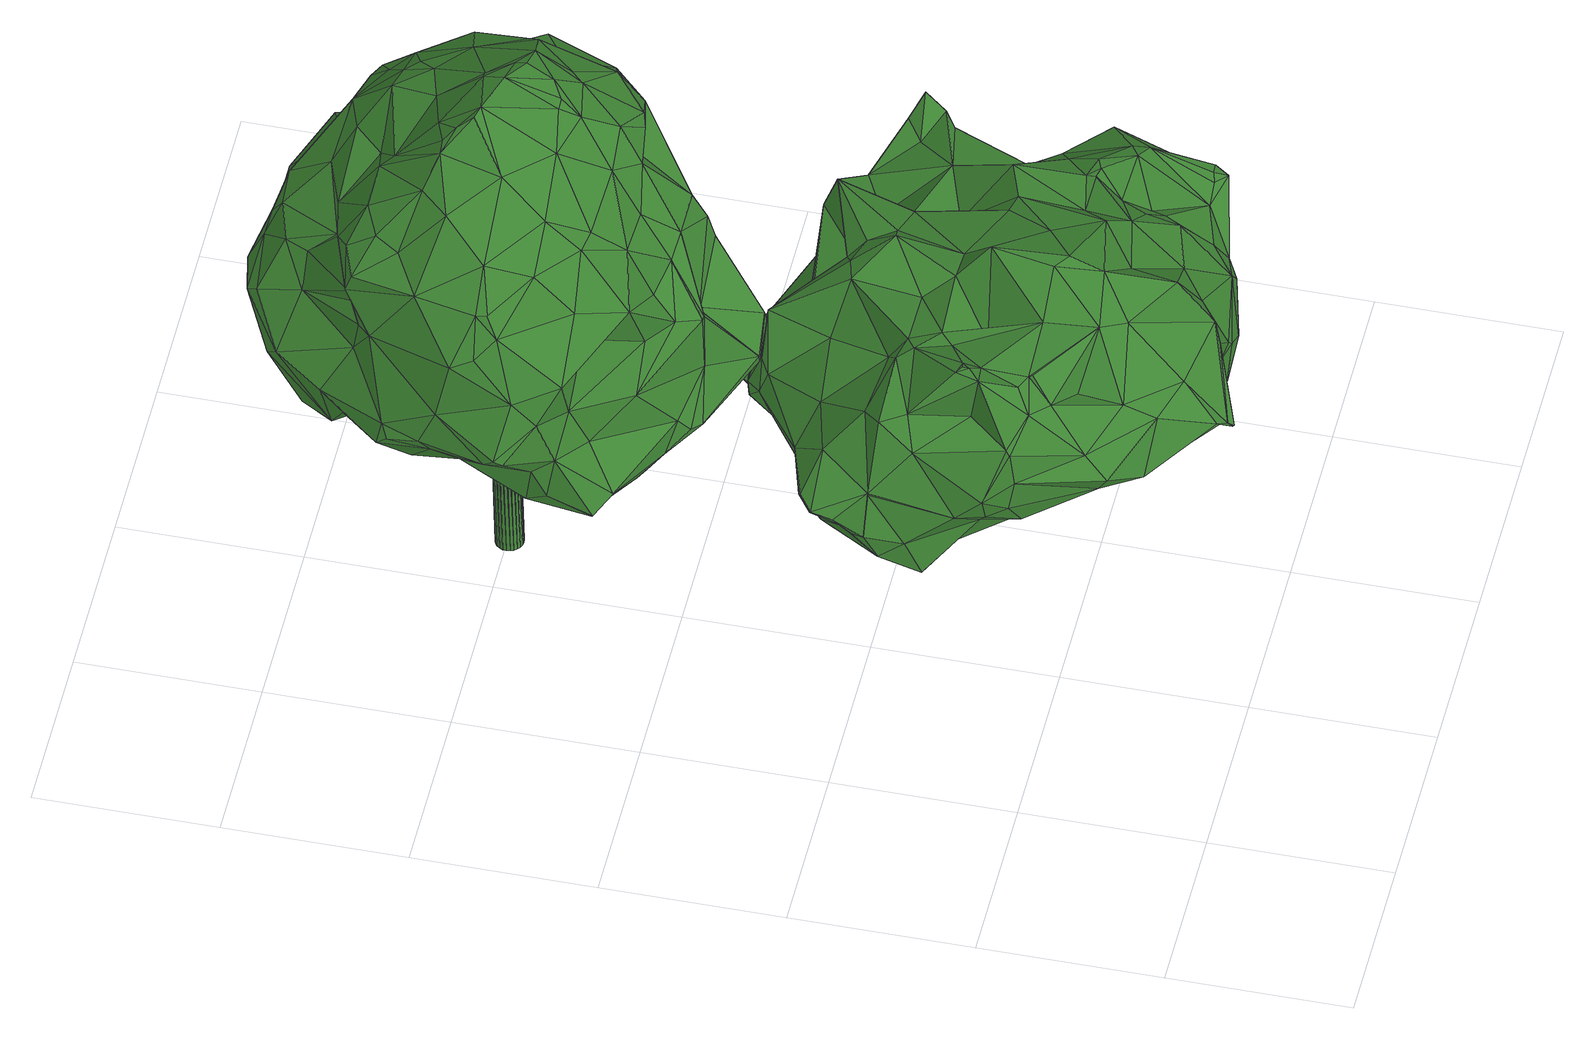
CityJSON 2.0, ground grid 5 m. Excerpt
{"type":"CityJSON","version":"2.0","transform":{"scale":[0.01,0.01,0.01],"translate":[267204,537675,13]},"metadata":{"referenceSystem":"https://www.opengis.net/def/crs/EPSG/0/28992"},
"CityObjects":{
"tree1":{"type":"SolitaryVegetationObject","attributes":{"gtid":375,"crown_width_m":13.6,"crown_median_z":20.49,"crown_r50_m":0.346,"crown_porosity":0.892,"trunk_H_m":6.65,"trunk_DBH_m":0.665,"trunk_radius_m":0.333,"trunk_base_height_m":13.84,"original_gtid":"376"},"geometry":[{"type":"Solid","lod":"3","boundaries":[[[[0,1,2]],[[3,4,5]],[[6,7,8]],[[9,10,11]],[[12,13,14]],[[15,16,17]],[[18,19,20]],[[21,22,23]],[[23,24,25]],[[5,4,26]],[[27,28,29]],[[30,31,32]],[[33,31,30]],[[34,16,15]],[[35,36,37]],[[38,8,39]],[[40,41,31]],[[42,43,44]],[[44,45,42]],[[30,46,47]],[[48,49,50]],[[51,52,53]],[[12,14,54]],[[55,56,57]],[[58,59,60]],[[61,18,62]],[[63,64,65]],[[0,66,67]],[[56,68,69]],[[56,53,68]],[[70,23,25]],[[70,25,71]],[[72,73,74]],[[14,13,75]],[[48,14,75]],[[76,4,77]],[[78,79,80]],[[78,80,37]],[[81,82,83]],[[84,85,86]],[[87,17,58]],[[88,89,6]],[[90,7,91]],[[92,93,94]],[[95,69,96]],[[97,98,99]],[[100,101,17]],[[6,102,88]],[[103,104,105]],[[103,106,104]],[[107,20,50]],[[18,20,107]],[[32,46,30]],[[108,89,88]],[[109,89,110]],[[42,110,89]],[[111,112,113]],[[6,89,91]],[[114,115,116]],[[117,115,114]],[[118,119,120]],[[121,119,118]],[[91,7,6]],[[122,123,124]],[[125,126,127]],[[33,30,47]],[[64,27,128]],[[129,130,59]],[[48,54,14]],[[96,69,68]],[[131,132,133]],[[134,135,65]],[[136,137,138]],[[139,140,141]],[[139,141,60]],[[142,21,23]],[[143,104,144]],[[145,141,146]],[[147,148,149]],[[150,73,151]],[[74,73,150]],[[126,152,153]],[[126,153,122]],[[51,18,154]],[[86,155,156]],[[157,86,156]],[[48,75,49]],[[158,159,106]],[[150,151,160]],[[50,20,19]],[[161,162,137]],[[163,164,145]],[[100,164,163]],[[100,145,164]],[[165,166,167]],[[162,167,166]],[[48,50,168]],[[169,170,171]],[[149,33,44]],[[149,44,147]],[[27,29,0]],[[27,0,128]],[[79,81,172]],[[147,44,173]],[[174,175,66]],[[176,177,178]],[[39,144,179]],[[180,181,182]],[[180,182,113]],[[13,183,184]],[[65,185,63]],[[176,178,84]],[[186,187,25]],[[186,25,24]],[[174,66,0]],[[174,0,29]],[[47,44,33]],[[97,188,148]],[[189,11,10]],[[190,3,191]],[[190,191,15]],[[192,193,194]],[[192,194,195]],[[48,130,54]],[[131,96,68]],[[196,197,40]],[[198,40,197]],[[99,188,97]],[[199,81,83]],[[37,99,98]],[[79,78,94]],[[75,13,184]],[[64,63,73]],[[137,200,201]],[[145,146,163]],[[70,71,202]],[[21,114,22]],[[126,203,127]],[[204,41,205]],[[202,119,121]],[[121,10,202]],[[141,140,146]],[[65,128,173]],[[65,64,128]],[[146,140,139]],[[185,65,135]],[[77,83,82]],[[173,44,134]],[[173,134,65]],[[206,207,123]],[[208,115,183]],[[209,101,170]],[[17,101,209]],[[32,204,91]],[[160,210,150]],[[160,211,210]],[[212,95,38]],[[206,123,122]],[[48,168,103]],[[48,103,130]],[[38,95,8]],[[173,1,147]],[[34,17,16]],[[39,213,125]],[[125,213,126]],[[115,117,183]],[[58,214,215]],[[34,215,214]],[[61,51,154]],[[113,216,180]],[[24,23,115]],[[115,208,24]],[[45,44,47]],[[185,135,133]],[[53,52,68]],[[217,218,127]],[[39,219,144]],[[220,219,39]],[[132,68,52]],[[148,147,1]],[[118,189,121]],[[118,176,189]],[[221,156,72]],[[221,72,74]],[[34,15,191]],[[150,210,216]],[[160,151,222]],[[82,193,223]],[[176,84,157]],[[122,153,206]],[[149,196,33]],[[143,218,217]],[[51,53,18]],[[61,161,201]],[[137,201,161]],[[134,224,135]],[[133,135,224]],[[100,87,145]],[[145,87,141]],[[225,186,226]],[[100,17,87]],[[136,189,227]],[[155,28,156]],[[156,28,228]],[[162,161,167]],[[157,84,86]],[[56,212,57]],[[180,216,210]],[[187,120,119]],[[53,56,55]],[[71,25,187]],[[229,203,124]],[[68,132,131]],[[105,104,143]],[[31,33,196]],[[8,153,152]],[[8,7,153]],[[184,167,75]],[[51,230,52]],[[198,231,232]],[[233,127,203]],[[124,234,235]],[[55,158,53]],[[107,62,18]],[[54,5,236]],[[12,54,236]],[[108,224,134]],[[26,4,186]],[[236,5,26]],[[24,236,26]],[[223,193,192]],[[122,203,126]],[[195,194,81]],[[124,235,229]],[[196,40,31]],[[205,41,206]],[[96,237,95]],[[224,237,96]],[[110,45,109]],[[72,27,73]],[[238,229,239]],[[49,75,167]],[[156,112,157]],[[165,184,117]],[[157,111,240]],[[157,240,176]],[[54,130,129]],[[69,95,212]],[[241,200,137]],[[174,242,175]],[[174,155,242]],[[72,28,27]],[[243,148,1]],[[244,100,163]],[[229,233,203]],[[141,87,58]],[[133,224,131]],[[220,218,219]],[[85,84,178]],[[174,28,155]],[[213,152,126]],[[245,246,210]],[[241,113,182]],[[113,241,111]],[[91,89,109]],[[201,247,61]],[[247,51,61]],[[35,85,36]],[[225,195,120]],[[175,243,67]],[[248,175,67]],[[92,178,177]],[[133,222,185]],[[177,93,92]],[[43,134,44]],[[177,176,118]],[[177,118,120]],[[63,222,151]],[[185,222,63]],[[18,53,158]],[[39,179,38]],[[156,74,112]],[[221,74,156]],[[209,83,77]],[[199,83,209]],[[34,191,249]],[[173,2,1]],[[195,76,192]],[[225,120,187]],[[232,231,80]],[[232,80,79]],[[37,80,231]],[[79,250,232]],[[35,251,85]],[[198,99,231]],[[37,231,99]],[[143,144,218]],[[43,108,134]],[[69,212,56]],[[5,249,3]],[[155,252,242]],[[26,186,24]],[[155,251,252]],[[206,153,90]],[[250,253,232]],[[254,232,253]],[[254,253,198]],[[78,37,36]],[[241,137,227]],[[136,227,137]],[[241,227,111]],[[66,175,248]],[[233,244,217]],[[233,217,127]],[[163,146,244]],[[66,248,67]],[[72,156,228]],[[217,244,139]],[[146,139,244]],[[81,194,82]],[[193,82,194]],[[189,176,240]],[[233,170,244]],[[64,73,27]],[[151,73,63]],[[95,237,102]],[[88,102,237]],[[224,96,131]],[[224,88,237]],[[186,4,226]],[[160,222,255]],[[123,256,234]],[[198,234,256]],[[249,215,34]],[[252,97,243]],[[182,200,241]],[[247,200,182]],[[252,98,97]],[[114,21,142]],[[165,167,184]],[[18,158,19]],[[39,125,220]],[[34,214,17]],[[49,167,50]],[[106,159,104]],[[157,112,111]],[[104,179,144]],[[35,37,98]],[[133,132,222]],[[116,115,23]],[[77,3,190]],[[182,257,247]],[[182,258,257]],[[195,225,76]],[[225,226,76]],[[85,251,155]],[[17,214,58]],[[225,187,186]],[[198,253,234]],[[94,36,92]],[[78,36,94]],[[190,259,77]],[[227,189,240]],[[227,240,111]],[[116,22,114]],[[169,81,170]],[[76,226,4]],[[62,167,161]],[[107,167,62]],[[143,217,139]],[[60,143,139]],[[105,143,60]],[[212,38,260]],[[18,61,154]],[[31,204,32]],[[108,42,89]],[[142,23,70]],[[61,62,161]],[[155,86,85]],[[120,195,93]],[[8,95,102]],[[8,102,6]],[[245,258,181]],[[261,239,235]],[[172,239,261]],[[112,216,113]],[[150,216,74]],[[112,74,216]],[[204,31,41]],[[192,76,77]],[[192,77,223]],[[77,82,223]],[[17,209,259]],[[17,259,15]],[[259,209,77]],[[15,259,190]],[[50,167,107]],[[212,260,57]],[[38,179,260]],[[179,57,260]],[[179,104,57]],[[198,197,99]],[[91,204,90]],[[205,90,204]],[[205,206,90]],[[124,203,122]],[[54,129,5]],[[249,5,129]],[[23,22,116]],[[235,234,253]],[[258,262,257]],[[245,181,246]],[[210,211,245]],[[29,28,174]],[[0,67,1]],[[12,263,208]],[[173,128,2]],[[92,36,178]],[[85,178,36]],[[108,88,224]],[[238,171,229]],[[238,81,169]],[[117,166,165]],[[261,253,172]],[[123,234,124]],[[172,81,238]],[[3,77,4]],[[19,158,168]],[[19,168,50]],[[127,218,220]],[[158,106,103]],[[158,103,168]],[[127,220,125]],[[177,120,93]],[[39,152,213]],[[39,8,152]],[[230,51,262]],[[230,262,258]],[[132,264,265]],[[247,262,51]],[[247,257,262]],[[247,201,200]],[[181,258,182]],[[109,32,91]],[[45,110,42]],[[47,46,45]],[[109,46,32]],[[45,46,109]],[[52,230,264]],[[90,153,7]],[[132,255,222]],[[255,132,265]],[[52,264,132]],[[184,183,117]],[[242,243,175]],[[252,243,242]],[[97,148,243]],[[170,101,244]],[[141,58,60]],[[123,207,41]],[[206,41,207]],[[114,142,166]],[[117,114,166]],[[258,264,230]],[[233,171,170]],[[229,171,233]],[[94,266,79]],[[238,169,171]],[[40,198,256]],[[81,199,170]],[[209,170,199]],[[244,101,100]],[[238,239,172]],[[43,42,108]],[[35,252,251]],[[197,188,99]],[[105,59,130]],[[81,79,266]],[[81,266,195]],[[195,266,94]],[[250,79,172]],[[3,249,191]],[[208,263,24]],[[136,138,9]],[[267,9,142]],[[149,188,196]],[[196,188,197]],[[235,239,229]],[[148,188,149]],[[267,10,9]],[[104,159,57]],[[180,210,246]],[[121,189,10]],[[105,130,103]],[[129,59,58]],[[160,255,211]],[[180,246,181]],[[105,60,59]],[[236,263,12]],[[24,263,236]],[[12,183,13]],[[267,142,70]],[[208,183,12]],[[243,1,67]],[[252,35,98]],[[250,172,253]],[[136,9,11]],[[136,11,189]],[[128,0,2]],[[254,198,232]],[[235,253,261]],[[72,228,28]],[[94,93,195]],[[267,70,10]],[[10,70,202]],[[142,9,138]],[[187,119,71]],[[202,71,119]],[[255,245,211]],[[265,245,255]],[[265,264,245]],[[264,258,245]],[[57,159,55]],[[158,55,159]],[[144,219,218]],[[123,41,256]],[[40,256,41]],[[138,166,142]],[[138,137,166]],[[162,166,137]],[[129,215,249]],[[58,215,129]],[[268,269,270]],[[268,270,271]],[[271,270,272]],[[271,272,273]],[[270,269,274]],[[270,274,272]],[[272,274,275]],[[272,275,273]],[[274,269,276]],[[274,276,275]],[[275,276,277]],[[275,277,273]],[[276,269,278]],[[276,278,277]],[[277,278,279]],[[277,279,273]],[[278,269,280]],[[278,280,279]],[[279,280,281]],[[279,281,273]],[[280,269,282]],[[280,282,281]],[[281,282,283]],[[281,283,273]],[[282,269,284]],[[282,284,283]],[[283,284,285]],[[283,285,273]],[[284,269,286]],[[284,286,285]],[[285,286,287]],[[285,287,273]],[[286,269,288]],[[286,288,287]],[[287,288,289]],[[287,289,273]],[[288,269,290]],[[288,290,289]],[[289,290,291]],[[289,291,273]],[[290,269,292]],[[290,292,291]],[[291,292,293]],[[291,293,273]],[[292,269,294]],[[292,294,293]],[[293,294,295]],[[293,295,273]],[[294,269,296]],[[294,296,295]],[[295,296,297]],[[295,297,273]],[[296,269,298]],[[296,298,297]],[[297,298,299]],[[297,299,273]],[[298,269,300]],[[298,300,299]],[[299,300,301]],[[299,301,273]],[[300,269,302]],[[300,302,301]],[[301,302,303]],[[301,303,273]],[[302,269,304]],[[302,304,303]],[[303,304,305]],[[303,305,273]],[[304,269,306]],[[304,306,305]],[[305,306,307]],[[305,307,273]],[[306,269,308]],[[306,308,307]],[[307,308,309]],[[307,309,273]],[[308,269,310]],[[308,310,309]],[[309,310,311]],[[309,311,273]],[[310,269,312]],[[310,312,311]],[[311,312,313]],[[311,313,273]],[[312,269,314]],[[312,314,313]],[[313,314,315]],[[313,315,273]],[[314,269,316]],[[314,316,315]],[[315,316,317]],[[315,317,273]],[[316,269,268]],[[316,268,317]],[[317,268,271]],[[317,271,273]]]]}]},
"tree2":{"type":"SolitaryVegetationObject","attributes":{"gtid":185,"crown_width_m":11.99,"crown_median_z":23.04,"crown_r50_m":0.363,"crown_porosity":0.897,"trunk_H_m":9.49,"trunk_DBH_m":0.743,"trunk_radius_m":0.371,"trunk_base_height_m":13.55,"original_gtid":"185"},"geometry":[{"type":"Solid","lod":"3","boundaries":[[[[318,319,320]],[[321,322,323]],[[324,323,322]],[[325,326,327]],[[328,329,330]],[[331,324,332]],[[330,333,328]],[[334,335,336]],[[337,338,339]],[[340,341,342]],[[343,344,327]],[[345,346,347]],[[348,349,350]],[[349,348,351]],[[352,353,354]],[[355,354,353]],[[356,357,358]],[[331,332,359]],[[360,359,332]],[[361,362,363]],[[351,364,363]],[[365,366,367]],[[368,369,370]],[[371,372,373]],[[374,375,376]],[[377,378,379]],[[380,381,382]],[[383,384,385]],[[386,347,346]],[[352,387,388]],[[357,389,346]],[[390,391,392]],[[390,392,393]],[[363,364,394]],[[338,395,396]],[[338,337,395]],[[397,398,399]],[[400,401,402]],[[400,403,401]],[[404,403,405]],[[406,407,408]],[[409,410,387]],[[411,412,413]],[[381,323,324]],[[414,415,416]],[[414,416,417]],[[418,336,335]],[[400,405,403]],[[413,398,411]],[[345,347,419]],[[420,372,371]],[[420,371,414]],[[421,422,423]],[[360,423,424]],[[425,421,426]],[[318,427,428]],[[421,423,426]],[[416,429,417]],[[430,399,431]],[[430,432,399]],[[431,399,413]],[[413,399,398]],[[361,433,412]],[[413,412,433]],[[434,322,435]],[[436,437,438]],[[439,440,441]],[[320,442,318]],[[443,444,445]],[[446,445,444]],[[447,448,449]],[[450,451,373]],[[452,453,337]],[[379,454,318]],[[454,427,318]],[[455,327,456]],[[457,352,458]],[[331,359,382]],[[459,460,370]],[[391,432,430]],[[461,462,463]],[[391,399,432]],[[398,397,411]],[[464,465,466]],[[342,467,340]],[[326,453,468]],[[371,373,469]],[[408,470,462]],[[446,444,471]],[[416,458,429]],[[472,473,463]],[[473,474,463]],[[319,475,320]],[[356,476,357]],[[355,477,354]],[[478,382,359]],[[391,390,397]],[[340,467,479]],[[480,481,482]],[[483,323,381]],[[435,321,483]],[[484,377,442]],[[442,377,379]],[[442,379,318]],[[375,485,486]],[[479,456,487]],[[479,487,340]],[[488,326,325]],[[327,489,343]],[[483,454,435]],[[490,491,492]],[[483,381,493]],[[419,494,345]],[[458,388,384]],[[380,493,381]],[[387,352,436]],[[387,436,409]],[[405,424,422]],[[495,496,497]],[[367,482,428]],[[498,417,499]],[[500,501,502]],[[469,373,451]],[[469,451,355]],[[327,455,489]],[[327,344,325]],[[488,503,326]],[[495,497,341]],[[471,504,478]],[[439,386,389]],[[465,339,396]],[[359,360,445]],[[341,497,505]],[[506,403,404]],[[507,401,508]],[[507,402,401]],[[457,458,416]],[[457,416,415]],[[326,456,327]],[[442,509,484]],[[379,510,454]],[[397,511,411]],[[512,513,514]],[[384,383,429]],[[384,429,458]],[[352,457,353]],[[515,488,344]],[[459,515,344]],[[343,459,344]],[[325,344,488]],[[516,367,428]],[[517,367,516]],[[518,459,343]],[[503,519,453]],[[503,453,326]],[[343,489,518]],[[410,490,520]],[[521,461,474]],[[337,339,452]],[[334,522,335]],[[337,453,523]],[[478,445,446]],[[382,478,502]],[[452,339,524]],[[508,392,391]],[[451,525,477]],[[395,337,523]],[[519,395,523]],[[396,339,338]],[[526,527,365]],[[526,365,493]],[[453,519,523]],[[528,529,530]],[[524,531,452]],[[532,452,531]],[[507,508,394]],[[368,533,335]],[[502,534,382]],[[535,336,528]],[[529,528,336]],[[339,536,524]],[[382,534,380]],[[500,466,530]],[[466,528,530]],[[471,537,504]],[[402,405,400]],[[402,538,539]],[[424,402,539]],[[444,513,471]],[[387,520,388]],[[384,388,520]],[[527,540,541]],[[524,536,542]],[[502,501,543]],[[534,502,543]],[[502,478,504]],[[502,504,500]],[[465,528,466]],[[465,536,339]],[[464,536,465]],[[503,329,328]],[[543,501,530]],[[530,501,500]],[[504,537,500]],[[544,362,412]],[[336,418,529]],[[534,543,380]],[[464,466,537]],[[500,537,466]],[[526,540,527]],[[453,545,468]],[[543,526,380]],[[519,328,395]],[[529,526,530]],[[530,526,543]],[[324,546,332]],[[547,349,544]],[[535,333,548]],[[519,503,328]],[[449,549,550]],[[526,493,380]],[[439,551,547]],[[395,328,333]],[[365,527,552]],[[366,365,552]],[[336,548,553]],[[396,333,465]],[[395,333,396]],[[535,548,336]],[[418,335,533]],[[550,356,554]],[[550,554,447]],[[552,541,533]],[[330,548,333]],[[330,329,334]],[[334,329,515]],[[528,465,333]],[[548,330,553]],[[528,333,535]],[[428,319,318]],[[352,354,436]],[[321,323,483]],[[533,368,366]],[[552,533,366]],[[531,495,532]],[[341,532,495]],[[532,341,555]],[[521,473,556]],[[521,556,393]],[[346,389,386]],[[381,324,331]],[[331,382,381]],[[426,423,360]],[[472,470,557]],[[459,558,460]],[[559,557,420]],[[403,560,401]],[[439,511,386]],[[460,561,370]],[[489,448,562]],[[405,422,404]],[[563,404,422]],[[354,477,484]],[[424,405,402]],[[457,415,469]],[[421,563,422]],[[564,438,565]],[[494,566,567]],[[494,567,568]],[[569,425,546]],[[351,348,364]],[[488,329,503]],[[462,570,374]],[[556,494,419]],[[393,556,419]],[[414,498,568]],[[376,425,374]],[[449,467,342]],[[449,342,549]],[[365,367,493]],[[517,493,367]],[[385,492,447]],[[385,554,383]],[[449,571,467]],[[559,567,566]],[[391,397,399]],[[572,525,451]],[[403,506,560]],[[537,471,573]],[[537,573,464]],[[464,573,536]],[[358,574,356]],[[421,425,563]],[[478,446,471]],[[507,538,402]],[[575,441,576]],[[495,531,577]],[[578,495,577]],[[542,579,580]],[[442,320,509]],[[532,545,452]],[[581,435,510]],[[435,454,510]],[[401,560,508]],[[419,390,393]],[[347,390,419]],[[493,427,483]],[[454,483,427]],[[348,579,582]],[[436,438,409]],[[408,379,406]],[[423,422,424]],[[452,545,453]],[[407,583,470]],[[547,411,511]],[[547,511,439]],[[468,545,532]],[[576,550,549]],[[531,524,577]],[[459,518,558]],[[560,506,521]],[[376,584,563]],[[559,472,557]],[[420,557,572]],[[515,522,334]],[[386,390,347]],[[511,390,386]],[[508,393,392]],[[514,585,573]],[[544,363,362]],[[544,349,363]],[[363,394,361]],[[586,417,429]],[[385,490,492]],[[353,469,355]],[[587,580,350]],[[437,565,438]],[[341,505,342]],[[572,450,420]],[[450,373,372]],[[450,372,420]],[[415,414,371]],[[512,471,513]],[[348,350,579]],[[470,408,407]],[[407,406,378]],[[379,378,406]],[[580,579,350]],[[353,457,469]],[[404,563,584]],[[568,498,499]],[[540,418,541]],[[533,541,418]],[[408,374,434]],[[408,462,374]],[[580,496,495]],[[371,469,415]],[[447,449,550]],[[411,547,544]],[[411,544,412]],[[506,486,521]],[[587,441,575]],[[414,417,498]],[[361,412,362]],[[496,575,497]],[[426,546,425]],[[507,394,364]],[[581,434,435]],[[379,581,510]],[[572,451,450]],[[477,355,451]],[[420,414,559]],[[414,568,559]],[[559,568,567]],[[359,445,478]],[[334,336,553]],[[553,330,334]],[[456,448,455]],[[363,349,351]],[[511,397,390]],[[356,574,586]],[[413,433,431]],[[463,474,461]],[[455,448,489]],[[580,575,496]],[[385,447,554]],[[391,433,508]],[[552,527,541]],[[536,585,542]],[[573,585,536]],[[376,563,425]],[[514,579,585]],[[384,520,385]],[[385,520,490]],[[428,482,481]],[[428,481,319]],[[473,472,588]],[[515,329,488]],[[332,546,360]],[[587,551,441]],[[439,441,551]],[[349,587,350]],[[348,582,364]],[[417,574,358]],[[443,513,444]],[[589,513,443]],[[375,570,485]],[[340,555,341]],[[578,542,580]],[[580,587,575]],[[514,513,589]],[[573,512,514]],[[471,512,573]],[[477,525,484]],[[437,436,354]],[[508,590,393]],[[560,590,508]],[[394,433,361]],[[515,369,522]],[[515,459,369]],[[370,369,459]],[[472,566,588]],[[472,559,566]],[[319,481,475]],[[554,356,586]],[[410,520,387]],[[540,529,418]],[[462,485,570]],[[427,517,428]],[[517,516,428]],[[521,393,590]],[[521,590,560]],[[375,486,376]],[[417,358,499]],[[494,499,345]],[[521,474,473]],[[345,499,346]],[[470,463,462]],[[564,565,460]],[[472,463,470]],[[568,499,494]],[[532,555,468]],[[549,505,576]],[[575,576,505]],[[575,505,497]],[[342,505,549]],[[582,579,514]],[[582,514,589]],[[352,388,458]],[[409,564,558]],[[586,574,417]],[[368,335,522]],[[404,584,506]],[[583,525,572]],[[354,509,437]],[[484,509,354]],[[409,438,564]],[[434,374,569]],[[425,569,374]],[[586,429,383]],[[410,409,558]],[[407,378,583]],[[558,564,460]],[[576,440,476]],[[441,440,576]],[[586,383,554]],[[368,522,369]],[[506,584,486]],[[376,486,584]],[[578,580,495]],[[538,591,539]],[[582,589,591]],[[582,591,364]],[[364,591,507]],[[507,591,538]],[[579,542,585]],[[490,410,562]],[[518,489,562]],[[518,562,558]],[[410,558,562]],[[443,591,589]],[[539,591,443]],[[461,521,485]],[[461,485,462]],[[526,529,540]],[[367,366,482]],[[480,482,366]],[[427,493,517]],[[448,571,449]],[[556,588,566]],[[556,566,494]],[[556,473,588]],[[490,562,491]],[[448,447,492]],[[569,546,324]],[[426,360,546]],[[547,551,349]],[[587,349,551]],[[542,577,524]],[[408,581,379]],[[434,581,408]],[[578,577,542]],[[437,509,320]],[[320,475,437]],[[565,437,475]],[[565,475,561]],[[481,561,475]],[[508,433,394]],[[431,433,430]],[[391,430,433]],[[583,572,557]],[[583,557,470]],[[445,360,592]],[[445,592,443]],[[539,592,424]],[[443,592,539]],[[424,592,360]],[[357,476,389]],[[562,492,491]],[[448,492,562]],[[468,487,326]],[[346,499,357]],[[358,357,499]],[[456,326,487]],[[479,467,456]],[[571,456,467]],[[356,550,476]],[[374,570,375]],[[370,561,480]],[[481,480,561]],[[370,480,368]],[[555,487,468]],[[555,340,487]],[[480,366,368]],[[484,525,377]],[[576,476,550]],[[565,561,460]],[[378,377,525]],[[583,378,525]],[[435,322,321]],[[571,448,456]],[[324,322,569]],[[434,569,322]],[[486,485,521]],[[476,440,389]],[[389,440,439]],[[593,594,595]],[[593,595,596]],[[596,595,597]],[[596,597,598]],[[595,594,599]],[[595,599,597]],[[597,599,600]],[[597,600,598]],[[599,594,601]],[[599,601,600]],[[600,601,602]],[[600,602,598]],[[601,594,603]],[[601,603,602]],[[602,603,604]],[[602,604,598]],[[603,594,605]],[[603,605,604]],[[604,605,606]],[[604,606,598]],[[605,594,607]],[[605,607,606]],[[606,607,608]],[[606,608,598]],[[607,594,609]],[[607,609,608]],[[608,609,610]],[[608,610,598]],[[609,594,611]],[[609,611,610]],[[610,611,612]],[[610,612,598]],[[611,594,613]],[[611,613,612]],[[612,613,614]],[[612,614,598]],[[613,594,615]],[[613,615,614]],[[614,615,616]],[[614,616,598]],[[615,594,617]],[[615,617,616]],[[616,617,618]],[[616,618,598]],[[617,594,619]],[[617,619,618]],[[618,619,620]],[[618,620,598]],[[619,594,621]],[[619,621,620]],[[620,621,622]],[[620,622,598]],[[621,594,623]],[[621,623,622]],[[622,623,624]],[[622,624,598]],[[623,594,625]],[[623,625,624]],[[624,625,626]],[[624,626,598]],[[625,594,627]],[[625,627,626]],[[626,627,628]],[[626,628,598]],[[627,594,629]],[[627,629,628]],[[628,629,630]],[[628,630,598]],[[629,594,631]],[[629,631,630]],[[630,631,632]],[[630,632,598]],[[631,594,633]],[[631,633,632]],[[632,633,634]],[[632,634,598]],[[633,594,635]],[[633,635,634]],[[634,635,636]],[[634,636,598]],[[635,594,637]],[[635,637,636]],[[636,637,638]],[[636,638,598]],[[637,594,639]],[[637,639,638]],[[638,639,640]],[[638,640,598]],[[639,594,641]],[[639,641,640]],[[640,641,642]],[[640,642,598]],[[641,594,593]],[[641,593,642]],[[642,593,596]],[[642,596,598]]]]}]}
},
"vertices":[
[449,705,1156],[401,882,1043],[491,734,979],[1659,1001,631],[1587,915,707],[1700,921,620],[559,1021,417],[623,1148,442],[782,946,385],[1359,411,924],[1358,525,956],[1309,451,972],[1710,535,580],[1688,500,526],[1690,532,540],[1731,1168,610],[1721,1167,595],[1656,1190,593],[1113,336,564],[1183,532,478],[1307,460,600],[1599,336,824],[1628,344,830],[1594,502,921],[1714,626,850],[1583,548,927],[1638,744,779],[488,579,1020],[553,594,1093],[511,612,1093],[323,1148,765],[467,1195,783],[337,1155,753],[401,1105,863],[1726,1136,578],[851,853,1111],[978,859,1064],[927,1028,1147],[814,925,384],[940,1039,438],[696,1316,799],[679,1336,748],[326,982,641],[349,975,777],[323,969,810],[284,1053,732],[285,1114,744],[283,1113,749],[1470,611,453],[1448,450,491],[1362,469,470],[962,247,645],[817,381,608],[932,423,494],[1633,740,559],[1004,567,450],[894,570,458],[1020,697,422],[1532,1058,598],[1453,909,511],[1426,996,475],[1110,193,609],[1264,249,583],[418,603,831],[417,614,931],[382,680,777],[484,736,1162],[451,764,1175],[766,515,508],[758,604,460],[1531,522,950],[1467,611,982],[557,536,998],[526,439,864],[660,368,934],[1589,467,506],[1560,1014,915],[1541,1040,796],[1024,1045,1065],[1190,1241,1044],[960,1112,1077],[1372,1201,886],[1570,1139,912],[1522,1152,860],[902,563,1199],[879,766,1210],[860,595,1196],[1540,1161,352],[423,849,444],[360,951,543],[587,1157,499],[485,1128,516],[1135,775,1089],[1198,918,957],[1154,1030,1007],[683,717,419],[651,630,482],[632,930,1083],[804,933,1062],[819,1123,1073],[1537,1194,354],[1486,1144,595],[607,839,465],[1279,648,460],[1176,854,417],[1336,814,423],[1171,653,482],[1269,280,611],[371,883,593],[338,1038,658],[325,1014,650],[988,296,1075],[812,388,1080],[900,178,1042],[1643,307,812],[1662,366,799],[1664,346,822],[1622,356,688],[1263,603,998],[1393,629,990],[1302,801,1084],[1395,602,991],[878,1318,558],[725,1376,730],[983,1408,678],[906,1207,384],[912,1248,434],[1035,1262,417],[418,623,949],[1601,878,572],[1438,730,411],[634,601,518],[633,430,661],[465,594,657],[388,755,699],[411,678,699],[1306,361,952],[1322,226,779],[1388,288,812],[1390,1108,412],[1459,1152,336],[1505,1140,350],[1536,333,803],[1328,1049,486],[1112,970,435],[1516,1211,313],[1452,1191,307],[348,945,1053],[566,949,1073],[430,1001,999],[662,278,902],[508,376,803],[727,1098,574],[700,1192,489],[1081,223,603],[729,595,1120],[747,450,1115],[902,472,1162],[1165,545,465],[1084,682,433],[601,300,742],[1303,205,582],[1431,239,656],[1484,1230,325],[1516,1214,316],[1556,361,663],[1467,266,691],[1483,368,568],[1319,526,464],[1258,1202,723],[1422,1169,652],[1259,1267,671],[1214,1284,917],[373,862,931],[530,716,1123],[514,760,1147],[1139,521,1103],[1180,760,1097],[1032,642,1145],[956,892,434],[734,107,850],[745,93,834],[933,172,931],[1666,459,579],[1634,424,552],[424,620,731],[1595,736,847],[1490,697,940],[660,989,972],[1227,471,1024],[1678,1128,616],[1724,1136,589],[1590,1043,940],[1619,1104,968],[1500,1091,905],[1374,978,969],[553,1145,879],[742,1162,922],[808,1340,921],[1493,1148,832],[1101,187,764],[1127,183,734],[1427,597,989],[983,1333,558],[510,1192,721],[576,1157,699],[731,1313,614],[694,1365,716],[1575,517,791],[1631,1176,614],[729,136,845],[750,185,836],[832,723,426],[935,1054,555],[1677,1127,610],[1619,1007,616],[779,233,932],[1249,1128,472],[1180,1094,458],[1079,1117,493],[1045,1190,468],[654,487,953],[533,404,743],[1621,1101,949],[516,715,577],[1478,799,905],[1476,910,834],[1153,316,956],[583,590,1070],[1221,1318,658],[894,253,687],[885,1140,1069],[933,1159,1032],[1237,1298,601],[830,1353,810],[1000,1373,728],[1659,702,719],[500,815,473],[1228,1270,753],[1181,1283,781],[1034,430,1051],[1080,252,924],[620,812,1094],[586,905,1098],[1401,1169,447],[796,135,785],[742,96,832],[1025,197,754],[483,753,1166],[1707,960,590],[1016,1139,920],[753,747,993],[658,846,1098],[963,1255,869],[928,1236,872],[627,311,723],[736,1341,815],[987,210,766],[811,134,776],[1669,1155,619],[893,784,415],[1030,1273,820],[933,220,722],[1671,638,734],[797,341,661],[752,352,699],[1251,1136,875],[1387,453,905],[1058,795,84],[1025,795,84],[1057,804,84],[1057,794,749],[1056,802,749],[1024,794,749],[1054,812,84],[1052,810,749],[1048,819,84],[1047,817,749],[1042,824,84],[1040,822,749],[1034,827,84],[1032,826,749],[1025,828,84],[1023,827,749],[1016,827,84],[1015,826,749],[1008,824,84],[1007,822,749],[1001,818,84],[1000,817,749],[996,812,84],[995,810,749],[993,804,84],[991,802,749],[992,795,84],[990,794,749],[993,786,84],[991,785,748],[996,778,84],[995,777,748],[1002,771,84],[1000,770,748],[1008,766,84],[1007,765,748],[1016,763,84],[1015,761,748],[1025,762,84],[1024,760,749],[1034,763,84],[1032,762,749],[1042,766,84],[1040,765,749],[1049,772,84],[1047,770,749],[1054,778,84],[1052,777,749],[1057,786,84],[1056,785,749],
[335,2537,972],[438,2612,1085],[458,2642,1060],[116,2198,944],[113,2081,937],[102,2110,970],[59,1929,967],[845,2269,1596],[895,2141,1629],[935,2300,1532],[664,2063,1768],[680,2190,1651],[513,2147,1731],[47,1899,994],[57,1876,975],[512,2034,1814],[501,2261,1593],[470,2293,1580],[405,2119,1729],[712,1886,1748],[667,1857,1729],[660,1802,1680],[1160,2001,1443],[1090,1806,1431],[1159,2001,1417],[877,2357,1516],[814,2306,1588],[1024,1934,678],[1111,1931,632],[1063,1792,660],[636,1483,1061],[905,1502,1063],[898,1520,1136],[735,1526,965],[879,2603,870],[784,2631,753],[720,2641,841],[749,2625,744],[1209,2027,922],[1227,1940,850],[1197,2085,803],[115,1800,1080],[181,1766,894],[912,1365,762],[906,1390,806],[847,1358,867],[711,1343,844],[220,2330,1364],[362,2381,1408],[275,2333,1304],[463,2402,1428],[695,2403,1477],[656,2464,1372],[796,2418,511],[736,2408,484],[734,2412,485],[244,2051,800],[273,1903,770],[258,1883,709],[433,2491,702],[431,2459,703],[337,2391,748],[83,2023,1277],[91,2063,1089],[92,1862,1167],[1137,2353,992],[1133,2363,1004],[1140,2326,1086],[1067,1790,662],[934,2622,1043],[1005,2478,1017],[1197,1879,851],[986,1690,679],[880,1447,600],[870,1654,736],[821,1753,724],[728,1345,810],[647,2002,1795],[634,1856,1724],[982,1452,590],[988,1441,594],[889,1352,494],[544,1603,534],[584,1597,563],[496,1545,655],[508,1641,570],[463,1644,593],[463,1611,583],[380,2396,740],[418,2402,739],[409,2231,829],[904,2629,1070],[1001,2529,1194],[972,1433,651],[936,1383,729],[991,1360,592],[916,2340,566],[906,2401,553],[984,2403,679],[1071,2236,685],[341,2153,1650],[932,1913,724],[729,2376,502],[224,1677,665],[280,1645,685],[223,1675,669],[279,1633,703],[223,1852,695],[205,1793,734],[290,2324,1082],[402,2483,1146],[1074,2377,825],[854,1310,493],[893,1324,546],[853,1313,489],[881,1366,673],[194,2147,818],[127,2226,915],[769,2615,976],[588,2669,1041],[749,2613,1092],[1056,1725,879],[1054,1828,990],[1029,1752,995],[448,2587,849],[411,1602,943],[474,1593,1081],[269,1749,993],[344,1728,1190],[1134,2263,1179],[1043,2246,1267],[1107,2084,1295],[712,2405,499],[671,2431,570],[797,1829,1662],[810,1956,1742],[259,2406,937],[957,2309,1502],[1036,2168,1537],[933,2546,747],[1031,2465,821],[784,2435,1481],[698,2582,1270],[623,1987,789],[431,2089,840],[637,2085,706],[438,1728,1492],[512,1834,1687],[353,1829,1595],[1117,2050,1416],[955,1981,1632],[739,2426,574],[547,2249,793],[385,1614,1273],[640,2089,705],[653,2045,607],[651,2055,664],[587,2625,1136],[1158,1915,948],[621,2602,734],[151,1741,1198],[1045,2077,1497],[472,2407,1301],[511,2552,1210],[467,2484,1225],[126,2212,989],[587,2600,741],[452,1931,841],[443,1897,832],[987,2009,1597],[794,2221,1633],[931,2388,1471],[1012,2465,1160],[981,2342,1220],[1022,2326,1211],[193,2260,1236],[924,1982,778],[1025,1714,1394],[1026,1725,1367],[1066,1760,1394],[1066,2233,684],[1096,2005,704],[248,1837,1490],[146,1937,1427],[130,1908,1362],[696,2064,1748],[273,1733,1353],[1093,1899,1312],[505,1698,660],[562,1458,719],[697,1512,739],[561,2584,891],[253,2342,874],[1012,1660,737],[562,1589,1168],[543,1527,1100],[646,1561,1218],[735,2320,1607],[305,2319,1237],[260,2304,1201],[902,2413,1456],[734,1992,1766],[1023,2492,1162],[630,1867,766],[612,2321,1479],[729,1961,1776],[736,1716,1589],[533,2478,692],[165,2135,1437],[212,2312,1422],[379,1950,1704],[278,2075,1636],[217,1962,1537],[881,1685,1502],[976,1776,1536],[355,2300,1548],[98,1962,1304],[474,2044,1811],[619,1711,1544],[369,1738,1492],[527,1483,728],[514,1514,766],[250,2197,1499],[282,2262,1515],[730,1657,1470],[142,1967,1424],[913,1475,804],[836,1865,1659],[162,1826,859],[936,1559,792],[458,2088,1778],[1109,2026,1285],[1115,2066,1050],[976,1709,945],[287,2342,1458],[438,2120,1744],[1131,2236,1041],[984,1920,1544],[692,1924,762],[699,2341,725],[857,2478,1273],[794,2323,700],[536,1700,658],[600,2579,1251],[921,2391,1306],[262,1704,666],[735,2612,1148],[665,2621,1148],[746,2167,804],[885,2247,810],[1023,2199,746],[121,2003,909],[322,1988,848],[1082,2078,1399],[669,2426,570],[512,1648,1368],[1171,2115,842],[979,1779,1248],[1088,1919,1112],[854,1676,1475],[864,1690,1361],[725,1554,1244],[859,1553,1247],[249,2312,881],[606,1465,1071],[530,2429,734],[359,1693,699],[653,1643,1362],[1145,2126,867],[962,1655,1089],[657,2055,664],[578,1462,1086],[617,1669,812],[607,1464,887],[324,1706,836],[712,1994,55],[675,1995,55],[711,2004,55],[699,2016,1004],[698,2026,1004],[662,2017,1004],[708,2013,55],[694,2035,1004],[702,2021,55],[688,2043,1003],[694,2027,54],[681,2049,1003],[685,2031,54],[672,2053,1003],[676,2032,54],[662,2054,1003],[666,2031,54],[653,2053,1003],[657,2028,54],[644,2050,1002],[649,2022,54],[636,2044,1003],[643,2014,54],[630,2036,1003],[639,2005,54],[626,2027,1003],[638,1996,54],[624,2018,1003],[639,1986,55],[626,2008,1003],[642,1977,55],[629,1999,1004],[648,1969,55],[635,1991,1004],[656,1963,55],[642,1985,1004],[665,1959,56],[651,1981,1004],[674,1958,56],[661,1980,1004],[684,1959,56],[670,1981,1005],[693,1962,56],[679,1984,1005],[701,1968,56],[687,1990,1005],[707,1976,56],[693,1998,1004],[711,1985,56],[697,2007,1004]
]}
